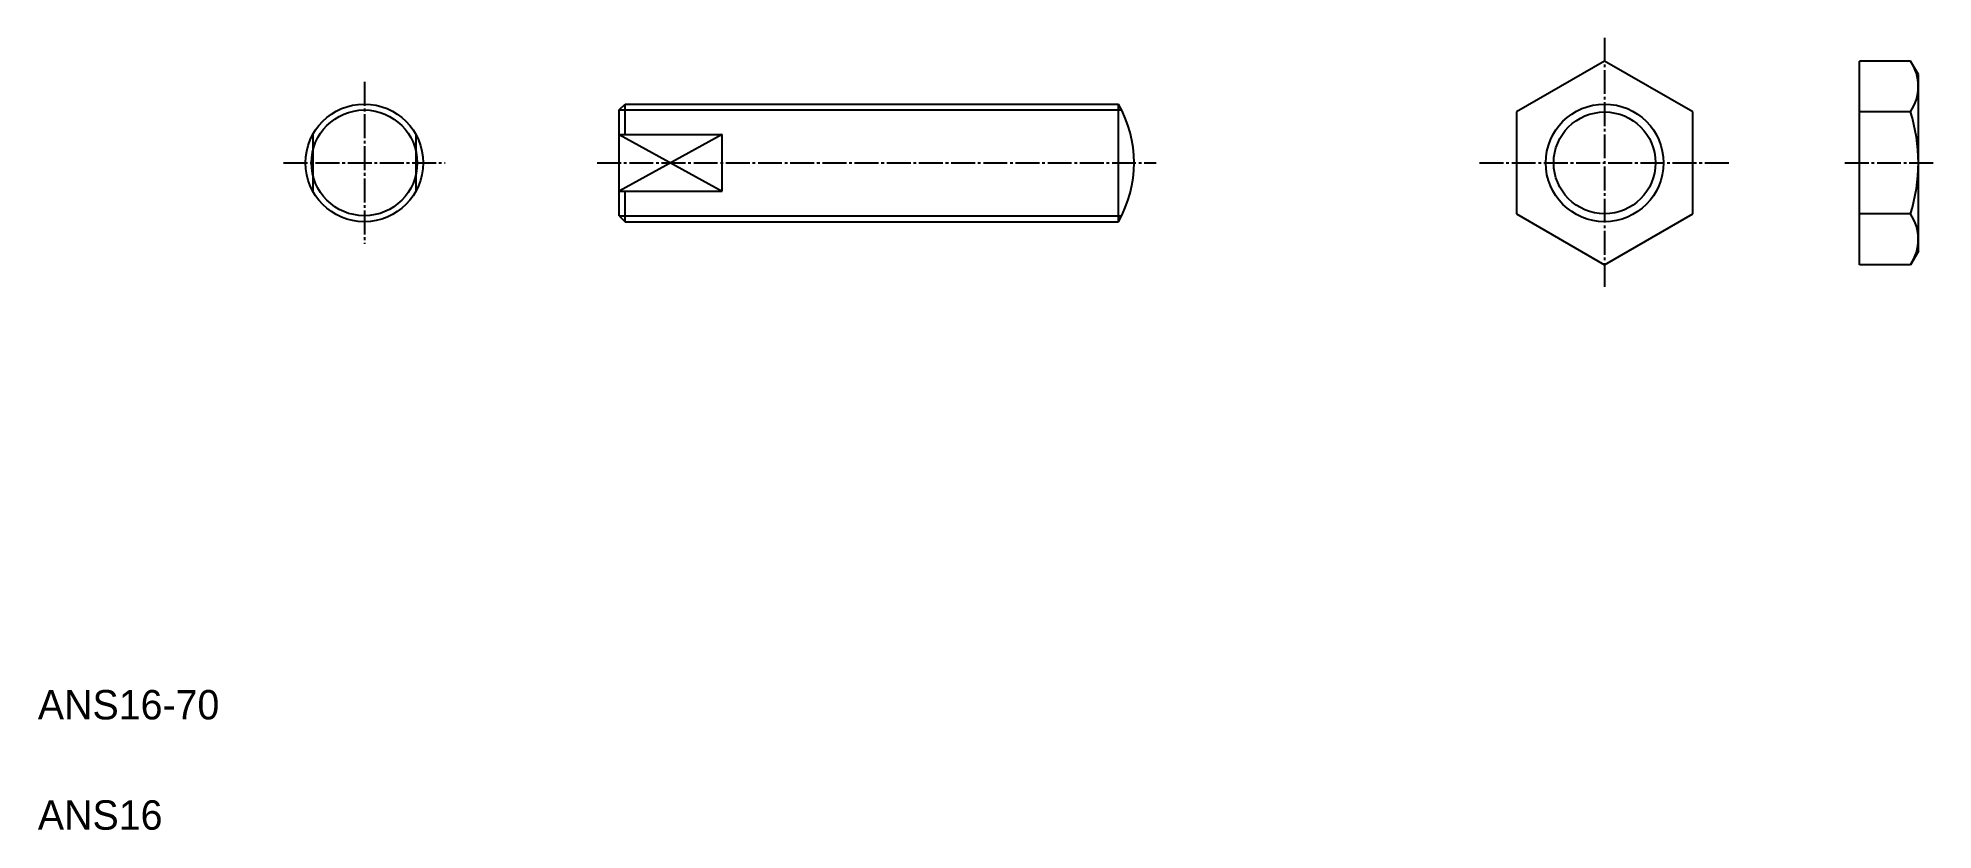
# Model space of a CAD drawing. Extents: x 10 to 268, y 10 to 118.
import ezdxf

# ---------------------------------------------------------------- set-up
doc = ezdxf.new("R2010")
doc.units = 0
doc.header["$LTSCALE"] = 0.25
doc.linetypes.add('CENTER', pattern=[17.5, 13, -1.5, 1.5, -1.5])
doc.layers.get('0').update_dxf_attribs({"linetype": 'CONTINUOUS'})
doc.layers.add('CENTER', color=1, linetype='CENTER')

msp = doc.modelspace()

# ---------------------------------------------------------------- linework, layer by layer
at = {"color": 7, "linetype": 'CONTINUOUS'}
for p, q in [((223, 114.55), (211, 107.63)), ((235, 107.63), (223, 114.55)), ((257.66, 86.84), (257.66, 114.55)), ((264.59, 114.55), (257.66, 114.55)), ((265.66, 88.7), (265.66, 112.7)), ((89.04, 107.89), (89.86, 108.7)), ((89.86, 108.7), (156.9, 108.7)), ((89.86, 104.57), (89.86, 108.7)), ((156.9, 92.7), (156.9, 108.7)), ((89.04, 93.51), (89.04, 107.89)), ((211, 107.63), (211, 93.77)), ((235, 93.77), (235, 107.63)), ((264.59, 107.63), (257.66, 107.63)), ((47.39, 104.57), (47.39, 96.83)), ((61.39, 104.57), (61.39, 96.83)), ((89.04, 104.57), (103.04, 104.57)), ((103.04, 96.83), (103.04, 104.57)), ((89.04, 96.83), (103.04, 96.83)), ((89.86, 92.7), (89.86, 96.83)), ((89.04, 93.51), (89.86, 92.7)), ((211, 93.77), (223, 86.84)), ((223, 86.84), (235, 93.77)), ((264.59, 93.77), (257.66, 93.77)), ((89.86, 92.7), (156.9, 92.7)), ((264.59, 86.84), (257.66, 86.84))]:
    msp.add_line(p, q, dxfattribs=at)
for p, q in [((265.66, 112.7), (264.59, 114.55)), ((96.04, 100.7), (96.04, 100.7)), ((99.54, 102.64), (99.54, 102.64)), ((265.66, 88.7), (264.59, 86.84))]:
    msp.add_line(p, q)
at = {"color": 3, "linetype": 'CONTINUOUS'}
for p, q in [((89.04, 107.89), (157.34, 107.89)), ((89.04, 104.57), (103.04, 96.83)), ((103.04, 104.57), (89.04, 96.83)), ((89.04, 93.51), (157.34, 93.51))]:
    msp.add_line(p, q, dxfattribs=at)
at = {"color": 7, "linetype": 'CONTINUOUS'}
for centre, radius in [((54.39, 100.7), 8), ((223, 100.7), 6.92)]:
    msp.add_circle(centre, radius, dxfattribs=at)
at = {"color": 3, "linetype": 'CONTINUOUS'}
for centre, radius in [((223, 100.7), 8), ((54.39, 100.7), 7.19)]:
    msp.add_circle(centre, radius, dxfattribs=at)
for centre, radius, start, end in [((259.52, 111.09), 6.13, 325.6158, 34.3842), ((242.73, 100.7), 22.93, 342.4121, 17.5879), ((259.52, 90.31), 6.13, 325.6158, 34.3842)]:
    msp.add_arc(centre, radius, start, end)
at = {"color": 7, "linetype": 'CONTINUOUS'}
msp.add_arc((143.04, 100.7), 16, 330, 30, dxfattribs=at)
at = {"layer": 'CENTER', "color": 1, "linetype": 'CENTER'}
for p, q in [((223, 117.7), (223, 83.7)), ((54.39, 111.7), (54.39, 89.7)), ((43.39, 100.7), (65.39, 100.7)), ((86.04, 100.7), (162.04, 100.7)), ((206, 100.7), (240, 100.7)), ((255.66, 100.7), (267.66, 100.7))]:
    msp.add_line(p, q, dxfattribs=at)

# ---------------------------------------------------------------- texts
for s, p in [('ANS16-70', (10, 25)), ('ANS16', (10, 10))]:
    msp.add_text(s, height=4).set_placement(p)

doc.saveas('drawing.dxf')
